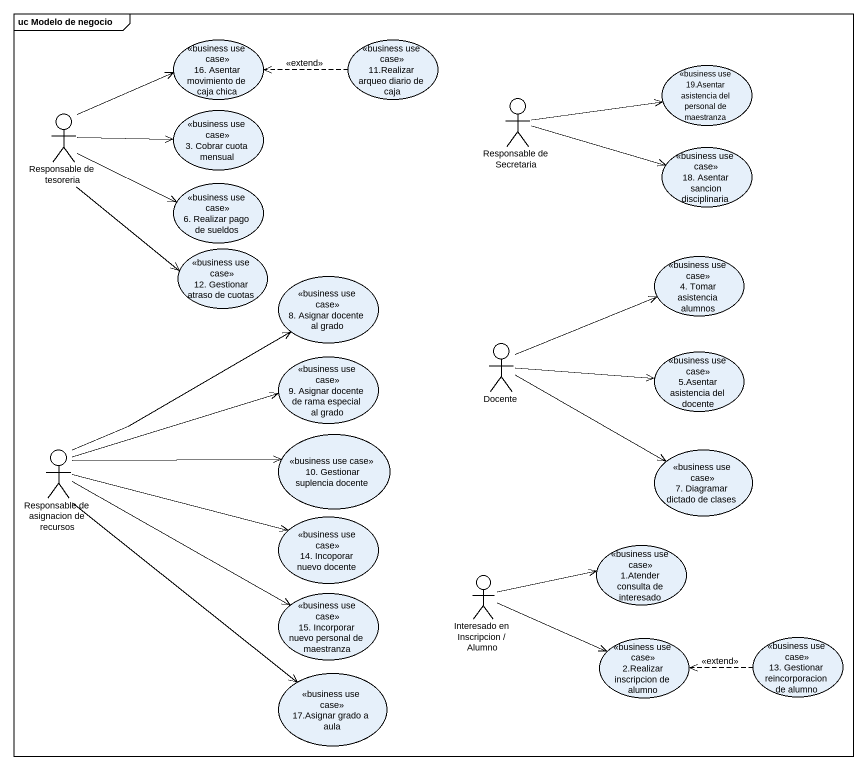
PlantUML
@startuml
mainframe uc Modelo de negocio
usecase "16. Asentar movimiento de caja chica" as u16_Asentar_movimiento_de <<business use case>>
usecase "11.Realizar arqueo diario de caja" as u11_Realizar_arqueo_diario <<business use case>>
usecase "19.Asentar asistencia del personal de maestranza" as u19_Asentar_asistencia_del <<business use case>>
actor "Responsable de tesoreria" as Responsable_de_tesoreria
usecase "3. Cobrar cuota mensual" as u3_Cobrar_cuota_mensual <<business use case>>
actor "Responsable de Secretaria" as Responsable_de_Secretaria
usecase "18. Asentar sancion disciplinaria" as u18_Asentar_sancion <<business use case>>
usecase "6. Realizar pago de sueldos" as u6_Realizar_pago_de_sueldos <<business use case>>
usecase "12. Gestionar atraso de cuotas" as u12_Gestionar_atraso_de <<business use case>>
usecase "8. Asignar docente al grado" as u8_Asignar_docente_al_grado <<business use case>>
usecase "4. Tomar asistencia alumnos" as u4_Tomar_asistencia_alumnos <<business use case>>
usecase "9. Asignar docente de rama especial al grado" as u9_Asignar_docente_de_rama <<business use case>>
actor Docente
usecase "5.Asentar asistencia del docente" as u5_Asentar_asistencia_del <<business use case>>
usecase "10. Gestionar suplencia docente" as u10_Gestionar_suplencia <<business use case>>
actor "Responsable de asignacion de recursos" as Responsable_de_asignacion
usecase "7. Diagramar dictado de clases" as u7_Diagramar_dictado_de <<business use case>>
usecase "14. Incoporar nuevo docente" as u14_Incoporar_nuevo_docente <<business use case>>
usecase "1.Atender consulta de interesado" as u1_Atender_consulta_de <<business use case>>
usecase "15. Incorporar nuevo personal de maestranza" as u15_Incorporar_nuevo <<business use case>>
actor "Interesado en Inscripcion / Alumno" as Interesado_en_Inscripcion
usecase "2.Realizar inscripcion de alumno" as u2_Realizar_inscripcion_de <<business use case>>
usecase "13. Gestionar reincorporacion de alumno" as u13_Gestionar <<business use case>>
usecase "17.Asignar grado a aula" as u17_Asignar_grado_a_aula <<business use case>>
u11_Realizar_arqueo_diario .left.> u16_Asentar_movimiento_de : <<extend>>
Responsable_de_tesoreria -right-> u16_Asentar_movimiento_de
Responsable_de_tesoreria -right-> u3_Cobrar_cuota_mensual
Responsable_de_tesoreria -right-> u6_Realizar_pago_de_sueldos
Responsable_de_tesoreria --> u12_Gestionar_atraso_de
Responsable_de_Secretaria -right-> u19_Asentar_asistencia_del
Responsable_de_Secretaria -right-> u18_Asentar_sancion
Docente -right-> u4_Tomar_asistencia_alumnos
Docente -right-> u5_Asentar_asistencia_del
Docente -right-> u7_Diagramar_dictado_de
Responsable_de_asignacion -up-> u8_Asignar_docente_al_grado
Responsable_de_asignacion -right-> u9_Asignar_docente_de_rama
Responsable_de_asignacion -right-> u10_Gestionar_suplencia
Responsable_de_asignacion -right-> u14_Incoporar_nuevo_docente
Responsable_de_asignacion -right-> u15_Incorporar_nuevo
Responsable_de_asignacion --> u17_Asignar_grado_a_aula
Interesado_en_Inscripcion -right-> u1_Atender_consulta_de
Interesado_en_Inscripcion -right-> u2_Realizar_inscripcion_de
u13_Gestionar .left.> u2_Realizar_inscripcion_de : <<extend>>
@enduml
